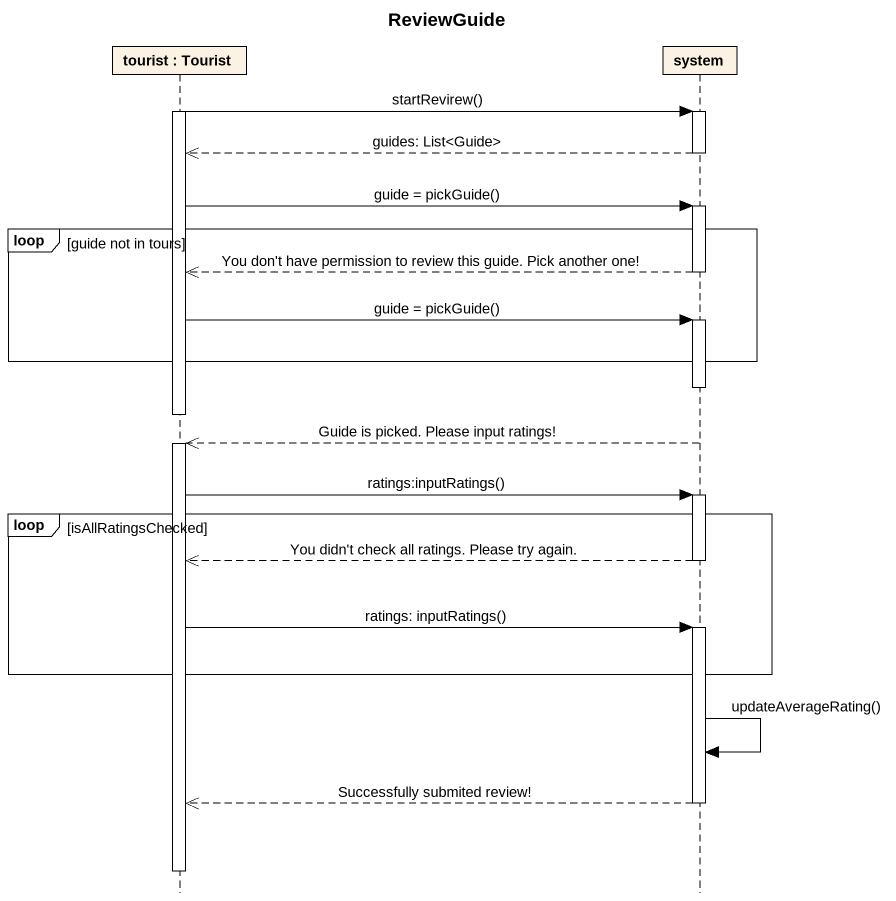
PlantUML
@startuml
title ReviewGuide
hide footbox
participant "tourist : Tourist" as tourist
participant system

activate tourist
tourist -> system : startRevirew()
activate system
system -->> tourist : guides: List<Guide>
deactivate system
tourist -> system : guide = pickGuide()
activate system
loop guide not in tours
  system -->> tourist : You don't have permission to review this guide. Pick another one!
  deactivate system
  tourist -> system : guide = pickGuide()
  activate system
end
deactivate system
deactivate tourist
system -->> tourist : Guide is picked. Please input ratings!
activate tourist
tourist -> system : ratings:inputRatings()
activate system
loop isAllRatingsChecked
  system -->> tourist : You didn't check all ratings. Please try again.
  deactivate system
  tourist -> system : ratings: inputRatings()
  activate system
end
system -> system : updateAverageRating()
system -->> tourist : Successfully submited review!
deactivate system
deactivate tourist
@enduml
